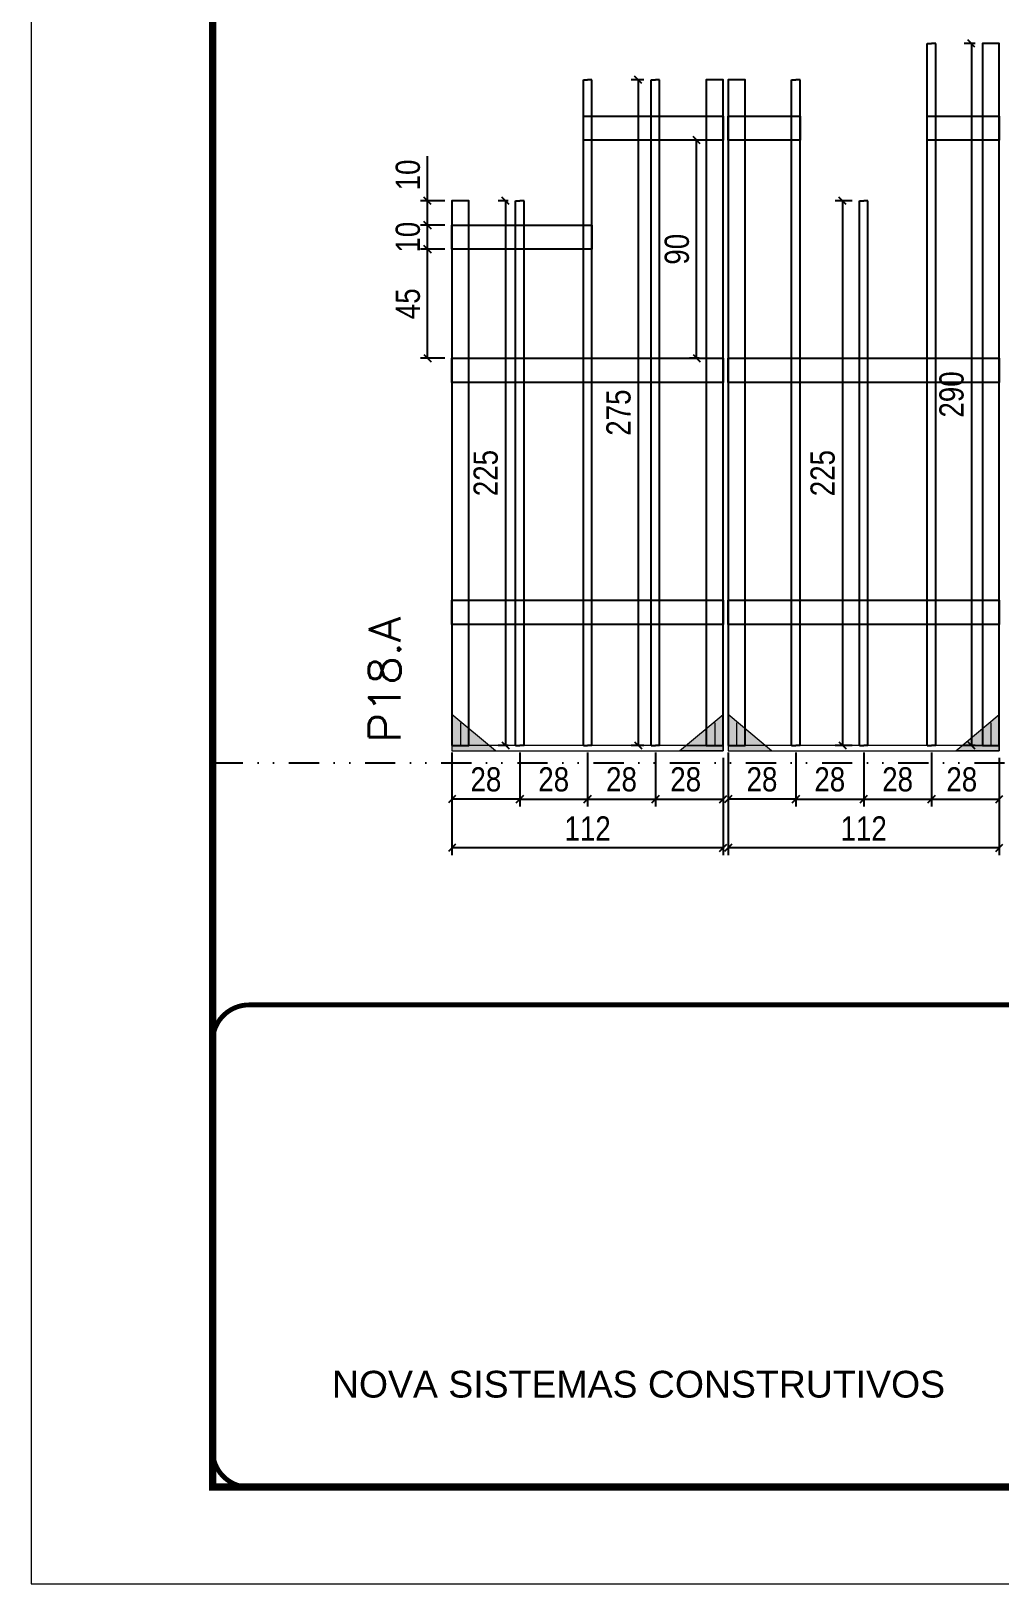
# Model space of a CAD drawing. Extents: x 14400 to 27878, y -21631 to 6985.
# Drawn here: x 15998 to 16399, y -14740 to -14098 of the extents above; entities that cross this region are included whole.
import ezdxf

# ---------------------------------------------------------------- set-up
doc = ezdxf.new("R2010")
doc.units = 0
for name, pattern in [('CONTINUO', [0]), ('DASHED', [0.75, 0.5, -0.25]), ('DIVIDE2', [0.625, 0.25, -0.125, 0, -0.125, 0, -0.125]), ('HIDDEN', [0.375, 0.25, -0.125])]:
    doc.linetypes.add(name, pattern=pattern)
for name, color, linetype in [('COTA', 241, 'Continuous'), ('Nível', 160, 'Continuous'), ('SARR_2.2x10', 60, 'Continuous'), ('SARR_3.5x7', 81, 'Continuous'), ('SARR_7x7', 40, 'Continuous')]:
    doc.layers.add(name, color=color, linetype=linetype)
for name, color, linetype, lineweight in [('Folhas', 255, 'Continuous', 9), ('Madeira', 126, 'Continuous', 18), ('Sarr 2.2x7', 40, 'Continuous', 9), ('SARRAFO DE PRESSAO', 251, 'DASHED', 9), ('Texto Seção', 7, 'Continuous', 15)]:
    doc.layers.add(name, color=color, linetype=linetype, lineweight=lineweight)
doc.styles.add('ARIAL', font='arial.ttf')
doc.styles.add('COTA TECNICA', font='techl___.ttf', dxfattribs={"height": 10})
doc.styles.add('REGUA-120', font='ROMANS.shx', dxfattribs={"height": 15})
doc.dimstyles.new('PAINEL', dxfattribs={"dimtxt": 10, "dimasz": 3, "dimexe": 3, "dimexo": 3, "dimgap": 3, "dimtad": 1, "dimdec": 1, "dimzin": 12, "dimdsep": 46, "dimtxsty": 'COTA TECNICA', "dimblk1": 'OBLIQUE', "dimblk2": 'OBLIQUE', "dimsah": 1, "dimcen": 0.9, "dimclrd": 4, "dimclre": 4, "dimclrt": 240, "dimadec": 1, "dimazin": 3, "dimtfac": 1, "dimtdec": 1, "dimtmove": 0, "dimatfit": 3, "dimfxl": 1, "dimtolj": 1, "dimtzin": 12, "dimarcsym": 0})

# ---------------------------------------------------------------- blocks, each defined once
blk = doc.blocks.new('9999999999')
at = {"color": 30, "linetype": 'CONTINUO', "const_width": 2}
blk.add_lwpolyline([(99583.98, 34230.21), (99583.98, 34414.45, 0.414214), (99568.98, 34429.45), (98228.98, 34429.45, 0.414214), (98213.98, 34414.45), (98213.98, 34245.21, 0.414214), (98228.98, 34230.21), (99583.98, 34230.21)], format="xyb", dxfattribs=at)
at = {"layer": 'Folhas'}
blk.add_lwpolyline([(98138.98, 34190.21), (99623.98, 34190.21), (99623.98, 35240.21), (98138.98, 35240.21)], close=True, dxfattribs=at)
at = {"layer": 'Folhas', "color": 30, "const_width": 3}
blk.add_lwpolyline([(98213.98, 34230.21), (99583.98, 34230.21), (99583.98, 35200.21), (98213.98, 35200.21)], close=True, dxfattribs=at)
at = {"color": 7, "linetype": 'Continuous', "ltscale": 5, "style": 'ARIAL'}
blk.add_text('NOVA SISTEMAS CONSTRUTIVOS', height=11.0592, dxfattribs=at).set_placement((98263.19, 34267.21))
blk = doc.blocks.new('_Oblique')
at = {"color": 0, "linetype": 'ByBlock', "lineweight": -2}
blk.add_line((-0.5, -0.5), (0.5, 0.5), dxfattribs=at)
blk = doc.blocks.new('*D3049')
at = {"layer": 'COTA', "color": 4, "lineweight": -2, "transparency": 16777216}
for p, q in [((16286.27, -14411.34), (16286.27, -14438.52)), ((16398.27, -14411.34), (16398.27, -14438.52)), ((16398.27, -14435.52), (16286.27, -14435.52))]:
    blk.add_line(p, q, dxfattribs=at)
at = {"layer": 'Defpoints', "color": 0, "transparency": 16777216}
for p in [(16286.27, -14408.34), (16398.27, -14408.34), (16286.27, -14435.52)]:
    blk.add_point(p, dxfattribs=at)
at = {"layer": 'COTA', "color": 4, "lineweight": -2, "transparency": 16777216, "xscale": 3, "yscale": 3, "zscale": 3, "rotation": 180}
blk.add_blockref('_Oblique', (16286.27, -14435.52), dxfattribs=at)
at = {"layer": 'COTA', "color": 4, "lineweight": -2, "transparency": 16777216, "xscale": 3, "yscale": 3, "zscale": 3}
blk.add_blockref('_Oblique', (16398.27, -14435.52), dxfattribs=at)
at = {"layer": 'COTA', "color": 240, "transparency": 16777216, "insert": (16342.27, -14427.46), "char_height": 10, "attachment_point": 5, "style": 'COTA TECNICA'}
blk.add_mtext('\\A1;112', dxfattribs=at)
blk = doc.blocks.new('*D3050')
at = {"layer": 'COTA', "color": 4, "lineweight": -2, "transparency": 16777216}
for p, q in [((16286.27, -14396.14), (16286.27, -14418.34)), ((16314.27, -14396.14), (16314.27, -14418.34)), ((16314.27, -14415.34), (16286.27, -14415.34))]:
    blk.add_line(p, q, dxfattribs=at)
at = {"layer": 'Defpoints', "color": 0, "transparency": 16777216}
for p in [(16286.27, -14393.14), (16314.27, -14393.14), (16286.27, -14415.34)]:
    blk.add_point(p, dxfattribs=at)
at = {"layer": 'COTA', "color": 4, "lineweight": -2, "transparency": 16777216, "xscale": 3, "yscale": 3, "zscale": 3, "rotation": 180}
blk.add_blockref('_Oblique', (16286.27, -14415.34), dxfattribs=at)
at = {"layer": 'COTA', "color": 4, "lineweight": -2, "transparency": 16777216, "xscale": 3, "yscale": 3, "zscale": 3}
blk.add_blockref('_Oblique', (16314.27, -14415.34), dxfattribs=at)
at = {"layer": 'COTA', "color": 240, "transparency": 16777216, "insert": (16300.27, -14407.25), "char_height": 10, "attachment_point": 5, "style": 'COTA TECNICA'}
blk.add_mtext('\\A1;28', dxfattribs=at)
blk = doc.blocks.new('*D3051')
at = {"layer": 'COTA', "color": 4, "lineweight": -2, "transparency": 16777216}
for p, q in [((16370.27, -14396.14), (16370.27, -14418.34)), ((16398.27, -14398.34), (16398.27, -14418.34)), ((16370.27, -14415.34), (16398.27, -14415.34))]:
    blk.add_line(p, q, dxfattribs=at)
at = {"layer": 'Defpoints', "color": 0, "transparency": 16777216}
for p in [(16370.27, -14393.14), (16398.27, -14395.34), (16398.27, -14415.34)]:
    blk.add_point(p, dxfattribs=at)
at = {"layer": 'COTA', "color": 4, "lineweight": -2, "transparency": 16777216, "xscale": 3, "yscale": 3, "zscale": 3, "rotation": 180}
blk.add_blockref('_Oblique', (16370.27, -14415.34), dxfattribs=at)
at = {"layer": 'COTA', "color": 4, "lineweight": -2, "transparency": 16777216, "xscale": 3, "yscale": 3, "zscale": 3}
blk.add_blockref('_Oblique', (16398.27, -14415.34), dxfattribs=at)
at = {"layer": 'COTA', "color": 240, "transparency": 16777216, "insert": (16382.77, -14407.25), "char_height": 10, "attachment_point": 5, "style": 'COTA TECNICA'}
blk.add_mtext('\\A1;28', dxfattribs=at)
blk = doc.blocks.new('*D3052')
at = {"layer": 'COTA', "color": 4, "lineweight": -2, "transparency": 16777216}
for p, q in [((16314.27, -14396.14), (16314.27, -14418.34)), ((16342.27, -14396.14), (16342.27, -14418.34)), ((16314.27, -14415.34), (16342.27, -14415.34))]:
    blk.add_line(p, q, dxfattribs=at)
at = {"layer": 'Defpoints', "color": 0, "transparency": 16777216}
for p in [(16314.27, -14393.14), (16342.27, -14393.14), (16342.27, -14415.34)]:
    blk.add_point(p, dxfattribs=at)
at = {"layer": 'COTA', "color": 4, "lineweight": -2, "transparency": 16777216, "xscale": 3, "yscale": 3, "zscale": 3, "rotation": 180}
blk.add_blockref('_Oblique', (16314.27, -14415.34), dxfattribs=at)
at = {"layer": 'COTA', "color": 4, "lineweight": -2, "transparency": 16777216, "xscale": 3, "yscale": 3, "zscale": 3}
blk.add_blockref('_Oblique', (16342.27, -14415.34), dxfattribs=at)
at = {"layer": 'COTA', "color": 240, "transparency": 16777216, "insert": (16328.27, -14407.25), "char_height": 10, "attachment_point": 5, "style": 'COTA TECNICA'}
blk.add_mtext('\\A1;28', dxfattribs=at)
blk = doc.blocks.new('*D3053')
at = {"layer": 'COTA', "color": 4, "lineweight": -2, "transparency": 16777216}
for p, q in [((16342.27, -14396.14), (16342.27, -14418.34)), ((16370.27, -14396.14), (16370.27, -14418.34)), ((16342.27, -14415.34), (16370.27, -14415.34))]:
    blk.add_line(p, q, dxfattribs=at)
at = {"layer": 'Defpoints', "color": 0, "transparency": 16777216}
for p in [(16342.27, -14393.14), (16370.27, -14393.14), (16370.27, -14415.34)]:
    blk.add_point(p, dxfattribs=at)
at = {"layer": 'COTA', "color": 4, "lineweight": -2, "transparency": 16777216, "xscale": 3, "yscale": 3, "zscale": 3, "rotation": 180}
blk.add_blockref('_Oblique', (16342.27, -14415.34), dxfattribs=at)
at = {"layer": 'COTA', "color": 4, "lineweight": -2, "transparency": 16777216, "xscale": 3, "yscale": 3, "zscale": 3}
blk.add_blockref('_Oblique', (16370.27, -14415.34), dxfattribs=at)
at = {"layer": 'COTA', "color": 240, "transparency": 16777216, "insert": (16356.27, -14407.25), "char_height": 10, "attachment_point": 5, "style": 'COTA TECNICA'}
blk.add_mtext('\\A1;28', dxfattribs=at)
blk = doc.blocks.new('*D2960')
at = {"layer": 'COTA', "color": 4, "lineweight": -2, "transparency": 16777216}
for p, q in [((16172.27, -14411.34), (16172.27, -14438.52)), ((16284.27, -14411.34), (16284.27, -14438.52)), ((16284.27, -14435.52), (16172.27, -14435.52))]:
    blk.add_line(p, q, dxfattribs=at)
at = {"layer": 'Defpoints', "color": 0, "transparency": 16777216}
for p in [(16172.27, -14408.34), (16284.27, -14408.34), (16172.27, -14435.52)]:
    blk.add_point(p, dxfattribs=at)
at = {"layer": 'COTA', "color": 4, "lineweight": -2, "transparency": 16777216, "xscale": 3, "yscale": 3, "zscale": 3, "rotation": 180}
blk.add_blockref('_Oblique', (16172.27, -14435.52), dxfattribs=at)
at = {"layer": 'COTA', "color": 4, "lineweight": -2, "transparency": 16777216, "xscale": 3, "yscale": 3, "zscale": 3}
blk.add_blockref('_Oblique', (16284.27, -14435.52), dxfattribs=at)
at = {"layer": 'COTA', "color": 240, "transparency": 16777216, "insert": (16228.27, -14427.46), "char_height": 10, "attachment_point": 5, "style": 'COTA TECNICA'}
blk.add_mtext('\\A1;112', dxfattribs=at)
blk = doc.blocks.new('*D2961')
at = {"layer": 'COTA', "color": 4, "lineweight": -2, "transparency": 16777216}
for p, q in [((16172.27, -14396.14), (16172.27, -14418.34)), ((16200.27, -14396.14), (16200.27, -14418.34)), ((16200.27, -14415.34), (16172.27, -14415.34))]:
    blk.add_line(p, q, dxfattribs=at)
at = {"layer": 'Defpoints', "color": 0, "transparency": 16777216}
for p in [(16172.27, -14393.14), (16200.27, -14393.14), (16172.27, -14415.34)]:
    blk.add_point(p, dxfattribs=at)
at = {"layer": 'COTA', "color": 4, "lineweight": -2, "transparency": 16777216, "xscale": 3, "yscale": 3, "zscale": 3, "rotation": 180}
blk.add_blockref('_Oblique', (16172.27, -14415.34), dxfattribs=at)
at = {"layer": 'COTA', "color": 4, "lineweight": -2, "transparency": 16777216, "xscale": 3, "yscale": 3, "zscale": 3}
blk.add_blockref('_Oblique', (16200.27, -14415.34), dxfattribs=at)
at = {"layer": 'COTA', "color": 240, "transparency": 16777216, "insert": (16186.27, -14407.25), "char_height": 10, "attachment_point": 5, "style": 'COTA TECNICA'}
blk.add_mtext('\\A1;28', dxfattribs=at)
blk = doc.blocks.new('*D2962')
at = {"layer": 'COTA', "color": 4, "lineweight": -2, "transparency": 16777216}
for p, q in [((16256.27, -14396.14), (16256.27, -14418.34)), ((16284.27, -14398.34), (16284.27, -14418.34)), ((16256.27, -14415.34), (16284.27, -14415.34))]:
    blk.add_line(p, q, dxfattribs=at)
at = {"layer": 'Defpoints', "color": 0, "transparency": 16777216}
for p in [(16256.27, -14393.14), (16284.27, -14395.34), (16284.27, -14415.34)]:
    blk.add_point(p, dxfattribs=at)
at = {"layer": 'COTA', "color": 4, "lineweight": -2, "transparency": 16777216, "xscale": 3, "yscale": 3, "zscale": 3, "rotation": 180}
blk.add_blockref('_Oblique', (16256.27, -14415.34), dxfattribs=at)
at = {"layer": 'COTA', "color": 4, "lineweight": -2, "transparency": 16777216, "xscale": 3, "yscale": 3, "zscale": 3}
blk.add_blockref('_Oblique', (16284.27, -14415.34), dxfattribs=at)
at = {"layer": 'COTA', "color": 240, "transparency": 16777216, "insert": (16268.77, -14407.25), "char_height": 10, "attachment_point": 5, "style": 'COTA TECNICA'}
blk.add_mtext('\\A1;28', dxfattribs=at)
blk = doc.blocks.new('*D2963')
at = {"layer": 'COTA', "color": 4, "lineweight": -2, "transparency": 16777216}
for p, q in [((16200.27, -14396.14), (16200.27, -14418.34)), ((16228.27, -14396.14), (16228.27, -14418.34)), ((16200.27, -14415.34), (16228.27, -14415.34))]:
    blk.add_line(p, q, dxfattribs=at)
at = {"layer": 'Defpoints', "color": 0, "transparency": 16777216}
for p in [(16200.27, -14393.14), (16228.27, -14393.14), (16228.27, -14415.34)]:
    blk.add_point(p, dxfattribs=at)
at = {"layer": 'COTA', "color": 4, "lineweight": -2, "transparency": 16777216, "xscale": 3, "yscale": 3, "zscale": 3, "rotation": 180}
blk.add_blockref('_Oblique', (16200.27, -14415.34), dxfattribs=at)
at = {"layer": 'COTA', "color": 4, "lineweight": -2, "transparency": 16777216, "xscale": 3, "yscale": 3, "zscale": 3}
blk.add_blockref('_Oblique', (16228.27, -14415.34), dxfattribs=at)
at = {"layer": 'COTA', "color": 240, "transparency": 16777216, "insert": (16214.27, -14407.25), "char_height": 10, "attachment_point": 5, "style": 'COTA TECNICA'}
blk.add_mtext('\\A1;28', dxfattribs=at)
blk = doc.blocks.new('*D2964')
at = {"layer": 'COTA', "color": 4, "lineweight": -2, "transparency": 16777216}
for p, q in [((16228.27, -14396.14), (16228.27, -14418.34)), ((16256.27, -14396.14), (16256.27, -14418.34)), ((16228.27, -14415.34), (16256.27, -14415.34))]:
    blk.add_line(p, q, dxfattribs=at)
at = {"layer": 'Defpoints', "color": 0, "transparency": 16777216}
for p in [(16228.27, -14393.14), (16256.27, -14393.14), (16256.27, -14415.34)]:
    blk.add_point(p, dxfattribs=at)
at = {"layer": 'COTA', "color": 4, "lineweight": -2, "transparency": 16777216, "xscale": 3, "yscale": 3, "zscale": 3, "rotation": 180}
blk.add_blockref('_Oblique', (16228.27, -14415.34), dxfattribs=at)
at = {"layer": 'COTA', "color": 4, "lineweight": -2, "transparency": 16777216, "xscale": 3, "yscale": 3, "zscale": 3}
blk.add_blockref('_Oblique', (16256.27, -14415.34), dxfattribs=at)
at = {"layer": 'COTA', "color": 240, "transparency": 16777216, "insert": (16242.27, -14407.25), "char_height": 10, "attachment_point": 5, "style": 'COTA TECNICA'}
blk.add_mtext('\\A1;28', dxfattribs=at)
blk = doc.blocks.new('*D2965')
at = {"layer": 'COTA', "color": 4, "lineweight": -2, "transparency": 16777216}
for p, q in [((16195.52, -14168.14), (16191.34, -14168.14)), ((16194.34, -14168.14), (16194.34, -14393.14)), ((16195.52, -14393.14), (16191.34, -14393.14))]:
    blk.add_line(p, q, dxfattribs=at)
at = {"layer": 'Defpoints', "color": 0, "transparency": 16777216}
for p in [(16198.52, -14168.14), (16194.34, -14393.14), (16198.52, -14393.14)]:
    blk.add_point(p, dxfattribs=at)
at = {"layer": 'COTA', "color": 4, "lineweight": -2, "transparency": 16777216, "xscale": 3, "yscale": 3, "zscale": 3}
for p, rotation in [((16194.34, -14168.14), 90), ((16194.34, -14393.14), 270)]:
    blk.add_blockref('_Oblique', p, dxfattribs=dict(at, rotation=rotation))
at = {"layer": 'COTA', "color": 240, "transparency": 16777216, "insert": (16186.23, -14280.64), "char_height": 10, "attachment_point": 5, "rotation": 90, "style": 'COTA TECNICA'}
blk.add_mtext('\\A1;225', dxfattribs=at)
blk = doc.blocks.new('*D2984')
at = {"layer": 'COTA', "color": 4, "lineweight": -2, "transparency": 16777216}
for p, q in [((16251.52, -14118.18), (16246.19, -14118.18)), ((16249.19, -14118.18), (16249.19, -14393.14)), ((16251.52, -14393.14), (16246.19, -14393.14))]:
    blk.add_line(p, q, dxfattribs=at)
at = {"layer": 'Defpoints', "color": 0, "transparency": 16777216}
for p in [(16254.52, -14118.18), (16249.19, -14393.14), (16254.52, -14393.14)]:
    blk.add_point(p, dxfattribs=at)
at = {"layer": 'COTA', "color": 4, "lineweight": -2, "transparency": 16777216, "xscale": 3, "yscale": 3, "zscale": 3}
for p, rotation in [((16249.19, -14118.18), 90), ((16249.19, -14393.14), 270)]:
    blk.add_blockref('_Oblique', p, dxfattribs=dict(at, rotation=rotation))
at = {"layer": 'COTA', "color": 240, "transparency": 16777216, "insert": (16241.08, -14255.66), "char_height": 10, "attachment_point": 5, "rotation": 90, "style": 'COTA TECNICA'}
blk.add_mtext('\\A1;275', dxfattribs=at)
blk = doc.blocks.new('*D2985')
at = {"layer": 'COTA', "color": 4, "lineweight": -2, "transparency": 16777216}
for p, q in [((16337.52, -14168.18), (16330.48, -14168.18)), ((16333.48, -14168.18), (16333.48, -14393.14)), ((16337.52, -14393.14), (16330.48, -14393.14))]:
    blk.add_line(p, q, dxfattribs=at)
at = {"layer": 'Defpoints', "color": 0, "transparency": 16777216}
for p in [(16340.52, -14168.18), (16333.48, -14393.14), (16340.52, -14393.14)]:
    blk.add_point(p, dxfattribs=at)
at = {"layer": 'COTA', "color": 4, "lineweight": -2, "transparency": 16777216, "xscale": 3, "yscale": 3, "zscale": 3}
for p, rotation in [((16333.48, -14168.18), 90), ((16333.48, -14393.14), 270)]:
    blk.add_blockref('_Oblique', p, dxfattribs=dict(at, rotation=rotation))
at = {"layer": 'COTA', "color": 240, "transparency": 16777216, "insert": (16325.37, -14280.66), "char_height": 10, "attachment_point": 5, "rotation": 90, "style": 'COTA TECNICA'}
blk.add_mtext('\\A1;225', dxfattribs=at)
blk = doc.blocks.new('*D3048')
at = {"layer": 'COTA', "color": 4, "lineweight": -2, "transparency": 16777216}
for p, q in [((16388.27, -14103.18), (16383.73, -14103.18)), ((16386.73, -14103.18), (16386.73, -14393.14)), ((16388.27, -14393.14), (16383.73, -14393.14))]:
    blk.add_line(p, q, dxfattribs=at)
at = {"layer": 'Defpoints', "color": 0, "transparency": 16777216}
for p in [(16391.27, -14103.18), (16386.73, -14393.14), (16391.27, -14393.14)]:
    blk.add_point(p, dxfattribs=at)
at = {"layer": 'COTA', "color": 4, "lineweight": -2, "transparency": 16777216, "xscale": 3, "yscale": 3, "zscale": 3}
for p, rotation in [((16386.73, -14103.18), 90), ((16386.73, -14393.14), 270)]:
    blk.add_blockref('_Oblique', p, dxfattribs=dict(at, rotation=rotation))
at = {"layer": 'COTA', "color": 240, "transparency": 16777216, "insert": (16378.59, -14248.16), "char_height": 10, "attachment_point": 5, "rotation": 90, "style": 'COTA TECNICA'}
blk.add_mtext('\\A1;290', dxfattribs=at)
blk = doc.blocks.new('*D3055')
at = {"layer": 'COTA', "color": 4, "lineweight": -2, "transparency": 16777216}
for p, q in [((16274.27, -14143.14), (16270.3, -14143.14)), ((16273.3, -14233.18), (16273.3, -14143.14)), ((16274.27, -14233.18), (16270.3, -14233.18))]:
    blk.add_line(p, q, dxfattribs=at)
at = {"layer": 'Defpoints', "color": 0, "transparency": 16777216}
for p in [(16273.3, -14143.14), (16277.27, -14143.14), (16277.27, -14233.18)]:
    blk.add_point(p, dxfattribs=at)
at = {"layer": 'COTA', "color": 4, "lineweight": -2, "transparency": 16777216, "xscale": 3, "yscale": 3, "zscale": 3}
for p, rotation in [((16273.3, -14143.14), 90), ((16273.3, -14233.18), 270)]:
    blk.add_blockref('_Oblique', p, dxfattribs=dict(at, rotation=rotation))
at = {"layer": 'COTA', "color": 240, "transparency": 16777216, "insert": (16265.17, -14188.16), "char_height": 10, "attachment_point": 5, "rotation": 90, "style": 'COTA TECNICA'}
blk.add_mtext('\\A1;90', dxfattribs=at)
blk = doc.blocks.new('*D3058')
at = {"layer": 'COTA', "color": 4, "lineweight": -2, "transparency": 16777216}
for p, q in [((16169.27, -14178.18), (16159.2, -14178.18)), ((16162.2, -14188.18), (16162.2, -14178.18)), ((16169.27, -14188.18), (16159.2, -14188.18))]:
    blk.add_line(p, q, dxfattribs=at)
at = {"layer": 'Defpoints', "color": 0, "transparency": 16777216}
for p in [(16162.2, -14178.18), (16172.27, -14178.18), (16172.27, -14188.18)]:
    blk.add_point(p, dxfattribs=at)
at = {"layer": 'COTA', "color": 4, "lineweight": -2, "transparency": 16777216, "xscale": 3, "yscale": 3, "zscale": 3}
for p, rotation in [((16162.2, -14178.18), 90), ((16162.2, -14188.18), 270)]:
    blk.add_blockref('_Oblique', p, dxfattribs=dict(at, rotation=rotation))
at = {"layer": 'COTA', "color": 240, "transparency": 16777216, "insert": (16154.09, -14183.18), "char_height": 10, "attachment_point": 5, "rotation": 90, "style": 'COTA TECNICA'}
blk.add_mtext('\\A1;10', dxfattribs=at)
blk = doc.blocks.new('*D3059')
at = {"layer": 'COTA', "color": 4, "lineweight": -2, "transparency": 16777216}
for p, q in [((16162.2, -14168.18), (16162.2, -14149.75)), ((16169.27, -14168.18), (16159.2, -14168.18)), ((16162.2, -14178.18), (16162.2, -14168.18)), ((16169.27, -14178.18), (16159.2, -14178.18))]:
    blk.add_line(p, q, dxfattribs=at)
at = {"layer": 'Defpoints', "color": 0, "transparency": 16777216}
for p in [(16162.2, -14168.18), (16172.27, -14168.18), (16172.27, -14178.18)]:
    blk.add_point(p, dxfattribs=at)
at = {"layer": 'COTA', "color": 4, "lineweight": -2, "transparency": 16777216, "xscale": 3, "yscale": 3, "zscale": 3}
for p, rotation in [((16162.2, -14168.18), 90), ((16162.2, -14178.18), 270)]:
    blk.add_blockref('_Oblique', p, dxfattribs=dict(at, rotation=rotation))
at = {"layer": 'COTA', "color": 240, "transparency": 16777216, "insert": (16154.09, -14157.47), "char_height": 10, "attachment_point": 5, "rotation": 90, "style": 'COTA TECNICA'}
blk.add_mtext('\\A1;10', dxfattribs=at)
blk = doc.blocks.new('*D3060')
at = {"layer": 'COTA', "color": 4, "lineweight": -2, "transparency": 16777216}
for p, q in [((16169.27, -14188.18), (16159.2, -14188.18)), ((16162.2, -14233.18), (16162.2, -14188.18)), ((16169.27, -14233.18), (16159.2, -14233.18))]:
    blk.add_line(p, q, dxfattribs=at)
at = {"layer": 'Defpoints', "color": 0, "transparency": 16777216}
for p in [(16162.2, -14188.18), (16172.27, -14188.18), (16172.27, -14233.18)]:
    blk.add_point(p, dxfattribs=at)
at = {"layer": 'COTA', "color": 4, "lineweight": -2, "transparency": 16777216, "xscale": 3, "yscale": 3, "zscale": 3}
for p, rotation in [((16162.2, -14188.18), 90), ((16162.2, -14233.18), 270)]:
    blk.add_blockref('_Oblique', p, dxfattribs=dict(at, rotation=rotation))
at = {"layer": 'COTA', "color": 240, "transparency": 16777216, "insert": (16154.09, -14210.68), "char_height": 10, "attachment_point": 5, "rotation": 90, "style": 'COTA TECNICA'}
blk.add_mtext('\\A1;45', dxfattribs=at)

msp = doc.modelspace()

# ---------------------------------------------------------------- hatches: boundary and pattern name
at = {"layer": 'Madeira'}
h = msp.add_hatch(color=252, dxfattribs=at)
h.dxf.hatch_style = 2
h.paths.add_polyline_path([(16172.27, -14380.34), (16172.27, -14395.34), (16190.27, -14395.34)])
h = msp.add_hatch(color=252, dxfattribs=at)
h.dxf.hatch_style = 2
h.paths.add_polyline_path([(16284.27, -14380.34), (16284.27, -14395.34), (16266.27, -14395.34)])
h = msp.add_hatch(color=252, dxfattribs=at)
h.dxf.hatch_style = 2
h.paths.add_polyline_path([(16286.27, -14380.34), (16286.27, -14395.34), (16304.27, -14395.34)])
h = msp.add_hatch(color=252, dxfattribs=at)
h.dxf.hatch_style = 2
h.paths.add_polyline_path([(16398.27, -14380.34), (16398.27, -14395.34), (16380.27, -14395.34)])

# ---------------------------------------------------------------- linework, layer by layer
at = {"layer": 'Madeira', "color": 1, "linetype": 'HIDDEN'}
for p, q in [((16175.77, -14383.84), (16175.77, -14393.14)), ((16175.77, -14383.84), (16175.77, -14393.14)), ((16280.77, -14383.84), (16280.77, -14393.14)), ((16280.77, -14383.84), (16280.77, -14393.14)), ((16289.77, -14383.84), (16289.77, -14393.14)), ((16289.77, -14383.84), (16289.77, -14393.14)), ((16394.77, -14383.84), (16394.77, -14393.14)), ((16394.77, -14383.84), (16394.77, -14393.14)), ((16179.27, -14387.34), (16179.27, -14393.14)), ((16293.27, -14387.34), (16293.27, -14393.14)), ((16182.11, -14393.14), (16172.27, -14393.14)), ((16182.11, -14393.14), (16172.27, -14393.14)), ((16188.07, -14393.14), (16172.27, -14393.14)), ((16268.47, -14393.14), (16284.27, -14393.14)), ((16274.44, -14393.14), (16284.27, -14393.14)), ((16274.44, -14393.14), (16284.27, -14393.14)), ((16296.11, -14393.14), (16286.27, -14393.14)), ((16296.11, -14393.14), (16286.27, -14393.14)), ((16302.07, -14393.14), (16286.27, -14393.14)), ((16382.47, -14393.14), (16398.27, -14393.14)), ((16388.44, -14393.14), (16398.27, -14393.14)), ((16388.44, -14393.14), (16398.27, -14393.14))]:
    msp.add_line(p, q, dxfattribs=at)
at = {"layer": 'Madeira'}
for p, q in [((16172.27, -14393.14), (16172.27, -14395.34)), ((16172.27, -14393.14), (16172.27, -14395.34)), ((16172.27, -14393.14), (16172.27, -14395.34)), ((16286.27, -14393.14), (16286.27, -14395.34)), ((16286.27, -14393.14), (16286.27, -14395.34)), ((16286.27, -14393.14), (16286.27, -14395.34))]:
    msp.add_line(p, q, dxfattribs=at)
at = {"layer": 'Madeira', "color": 0}
for points in [[(16172.27, -14380.34), (16172.27, -14395.34), (16190.27, -14395.34), (16172.27, -14380.34)], [(16284.27, -14380.34), (16284.27, -14395.34), (16266.27, -14395.34), (16284.27, -14380.34)], [(16286.27, -14380.34), (16286.27, -14395.34), (16304.27, -14395.34), (16286.27, -14380.34)], [(16398.27, -14380.34), (16398.27, -14395.34), (16380.27, -14395.34), (16398.27, -14380.34)]]:
    msp.add_lwpolyline(points, dxfattribs=at)
at = {"layer": 'Nível', "color": 4, "linetype": 'DIVIDE2', "ltscale": 50}
msp.add_line((16073.47, -14400.34), (17443.47, -14400.34), dxfattribs=at)
at = {"layer": 'Sarr 2.2x7'}
for points in [[(16284.27, -14393.14), (16172.27, -14393.14), (16172.27, -14395.34), (16284.27, -14395.34)], [(16398.27, -14393.14), (16286.27, -14393.14), (16286.27, -14395.34), (16398.27, -14395.34)]]:
    msp.add_lwpolyline(points, close=True, dxfattribs=at)
at = {"layer": 'SARR_2.2x10'}
for points in [[(16226.52, -14133.14), (16284.27, -14133.14), (16284.27, -14143.14), (16226.52, -14143.14)], [(16286.27, -14133.14), (16316.02, -14133.14), (16316.02, -14143.14), (16286.27, -14143.14)], [(16368.52, -14133.14), (16398.27, -14133.14), (16398.27, -14143.14), (16368.52, -14143.14)], [(16172.27, -14178.18), (16230.02, -14178.18), (16230.02, -14188.18), (16172.27, -14188.18)], [(16172.27, -14233.18), (16284.27, -14233.18), (16284.27, -14243.18), (16172.27, -14243.18)], [(16286.27, -14233.18), (16398.27, -14233.18), (16398.27, -14243.18), (16286.27, -14243.18)], [(16172.27, -14333.18), (16284.27, -14333.18), (16284.27, -14343.18), (16172.27, -14343.18)], [(16286.27, -14333.18), (16398.27, -14333.18), (16398.27, -14343.18), (16286.27, -14343.18)]]:
    msp.add_lwpolyline(points, close=True, dxfattribs=at)
at = {"layer": 'SARR_3.5x7'}
for p, q in [((16368.52, -14393.14), (16368.52, -14103.18)), ((16368.52, -14103.18), (16370.27, -14103.18)), ((16372.02, -14103.18), (16370.27, -14103.18)), ((16372.02, -14393.14), (16372.02, -14103.18)), ((16226.52, -14393.14), (16226.52, -14118.18)), ((16226.52, -14118.18), (16228.27, -14118.18)), ((16230.02, -14118.18), (16228.27, -14118.18)), ((16230.02, -14393.14), (16230.02, -14118.18)), ((16254.52, -14393.14), (16254.52, -14118.18)), ((16254.52, -14118.18), (16256.27, -14118.18)), ((16258.02, -14118.18), (16256.27, -14118.18)), ((16258.02, -14393.14), (16258.02, -14118.18)), ((16312.52, -14393.14), (16312.52, -14118.18)), ((16312.52, -14118.18), (16314.27, -14118.18)), ((16316.02, -14118.18), (16314.27, -14118.18)), ((16316.02, -14393.14), (16316.02, -14118.18)), ((16198.52, -14393.14), (16198.52, -14168.14)), ((16198.52, -14168.14), (16200.27, -14168.14)), ((16202.02, -14168.14), (16200.27, -14168.14)), ((16202.02, -14393.14), (16202.02, -14168.14)), ((16340.52, -14393.14), (16340.52, -14168.18)), ((16340.52, -14168.18), (16342.27, -14168.18)), ((16344.02, -14168.18), (16342.27, -14168.18)), ((16344.02, -14393.14), (16344.02, -14168.18)), ((16198.52, -14393.14), (16200.27, -14393.14)), ((16202.02, -14393.14), (16200.27, -14393.14)), ((16226.52, -14393.14), (16228.27, -14393.14)), ((16230.02, -14393.14), (16228.27, -14393.14)), ((16254.52, -14393.14), (16256.27, -14393.14)), ((16258.02, -14393.14), (16256.27, -14393.14)), ((16312.52, -14393.14), (16314.27, -14393.14)), ((16316.02, -14393.14), (16314.27, -14393.14)), ((16340.52, -14393.14), (16342.27, -14393.14)), ((16344.02, -14393.14), (16342.27, -14393.14)), ((16368.52, -14393.14), (16370.27, -14393.14)), ((16372.02, -14393.14), (16370.27, -14393.14))]:
    msp.add_line(p, q, dxfattribs=at)
at = {"layer": 'SARR_7x7'}
for points in [[(16391.27, -14393.14), (16398.27, -14393.14), (16398.27, -14103.18), (16391.27, -14103.18)], [(16277.27, -14393.14), (16284.27, -14393.14), (16284.27, -14118.18), (16277.27, -14118.18)], [(16286.27, -14393.14), (16293.27, -14393.14), (16293.27, -14118.18), (16286.27, -14118.18)], [(16172.27, -14393.14), (16179.27, -14393.14), (16179.27, -14168.14), (16172.27, -14168.14)]]:
    msp.add_lwpolyline(points, close=True, dxfattribs=at)

# ---------------------------------------------------------------- block references
at = {"layer": 'SARRAFO DE PRESSAO', "color": 6, "linetype": 'ByBlock'}
msp.add_blockref('9999999999', (-82140.51, -48929.83), dxfattribs=at)

# ---------------------------------------------------------------- texts
at = {"layer": 'Texto Seção', "style": 'REGUA-120', "width": 1.05}
msp.add_text('P18.A', height=13, rotation=90, dxfattribs=at).set_placement((16150.98, -14392.04))

# ---------------------------------------------------------------- dimensions: what is measured, and where the dimension line sits
at = {"layer": 'COTA'}
for base, p1, p2, angle, picture, middle in [((16386.73, -14393.14), (16391.27, -14103.18), (16391.27, -14393.14), 90, '*D3048', (16378.59, -14248.16)), ((16249.19, -14393.14), (16254.52, -14118.18), (16254.52, -14393.14), 90, '*D2984', (16241.08, -14255.66)), ((16194.34, -14393.14), (16198.52, -14168.14), (16198.52, -14393.14), 90, '*D2965', (16186.23, -14280.64)), ((16333.48, -14393.14), (16340.52, -14168.18), (16340.52, -14393.14), 90, '*D2985', (16325.37, -14280.66)), ((16172.27, -14415.34), (16200.27, -14393.14), (16172.27, -14393.14), 180, '*D2961', (16186.27, -14407.25)), ((16286.27, -14415.34), (16314.27, -14393.14), (16286.27, -14393.14), 180, '*D3050', (16300.27, -14407.25)), ((16172.27, -14435.52), (16284.27, -14408.34), (16172.27, -14408.34), 180, '*D2960', (16228.27, -14427.46)), ((16286.27, -14435.52), (16398.27, -14408.34), (16286.27, -14408.34), 180, '*D3049', (16342.27, -14427.46))]:
    dim = msp.add_linear_dim(base=base, p1=p1, p2=p2, angle=angle, dimstyle='PAINEL', override={"dimtmove": 1}, dxfattribs=at)
    dim.commit()
    dim.dimension.update_dxf_attribs({"geometry": picture, "text_midpoint": middle})
for base, p1, p2, picture, middle in [((16273.3, -14143.14), (16277.27, -14233.18), (16277.27, -14143.14), '*D3055', (16265.17, -14188.16)), ((16162.2, -14168.18), (16172.27, -14178.18), (16172.27, -14168.18), '*D3059', (16154.09, -14157.47)), ((16162.2, -14188.18), (16172.27, -14233.18), (16172.27, -14188.18), '*D3060', (16154.09, -14210.68))]:
    dim = msp.add_linear_dim(base=base, p1=p1, p2=p2, angle=90, dimstyle='PAINEL', dxfattribs=at)
    dim.commit()
    dim.dimension.update_dxf_attribs({"geometry": picture, "text_midpoint": middle})
dim = msp.add_linear_dim(base=(16162.2, -14178.18), p1=(16172.27, -14188.18), p2=(16172.27, -14178.18), angle=90, dimstyle='PAINEL', dxfattribs=at)
dim.commit()
dim.dimension.update_dxf_attribs({"geometry": '*D3058', "text_midpoint": (16162.2, -14183.18), "dimtype": 160})
for base, p1, p2, picture, middle in [((16228.27, -14415.34), (16200.27, -14393.14), (16228.27, -14393.14), '*D2963', (16214.27, -14407.25)), ((16256.27, -14415.34), (16228.27, -14393.14), (16256.27, -14393.14), '*D2964', (16242.27, -14407.25)), ((16342.27, -14415.34), (16314.27, -14393.14), (16342.27, -14393.14), '*D3052', (16328.27, -14407.25)), ((16370.27, -14415.34), (16342.27, -14393.14), (16370.27, -14393.14), '*D3053', (16356.27, -14407.25))]:
    dim = msp.add_linear_dim(base=base, p1=p1, p2=p2, dimstyle='PAINEL', override={"dimtmove": 1}, dxfattribs=at)
    dim.commit()
    dim.dimension.update_dxf_attribs({"geometry": picture, "text_midpoint": middle})
for base, p1, p2, picture, middle in [((16284.27, -14415.34), (16256.27, -14393.14), (16284.27, -14395.34), '*D2962', (16268.77, -14415.34)), ((16398.27, -14415.34), (16370.27, -14393.14), (16398.27, -14395.34), '*D3051', (16382.77, -14415.34))]:
    dim = msp.add_linear_dim(base=base, p1=p1, p2=p2, dimstyle='PAINEL', override={"dimtmove": 1}, dxfattribs=at)
    dim.commit()
    dim.dimension.update_dxf_attribs({"geometry": picture, "text_midpoint": middle, "dimtype": 160})

doc.saveas('drawing.dxf')
